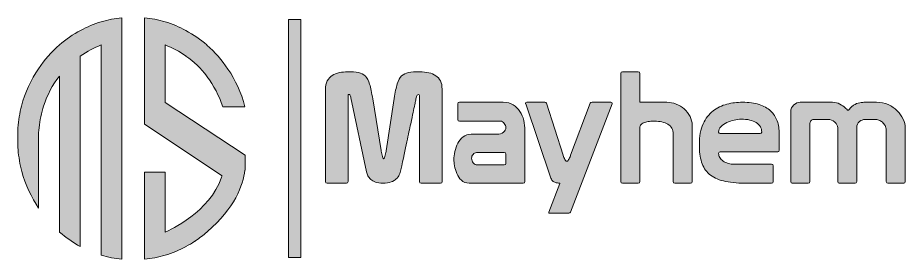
# Model space of a CAD drawing. Extents: x 92 to 728, y -340 to -228.
# Drawn here: x 92 to 502.9, y -340 to -228 of the extents above; entities that cross this region are included whole.
import ezdxf

# ---------------------------------------------------------------- set-up
doc = ezdxf.new("R2010")
doc.units = 0
doc.header["$MEASUREMENT"] = 0
doc.layers.add('Layer 1', color=7, linetype='Continuous', lineweight=0)

# ---------------------------------------------------------------- blocks, each defined once
blk = doc.blocks.new('Block_1')
at = {"layer": 'Layer 1', "true_color": 0x1b1464, "transparency": 33554687}
h = blk.add_hatch(color=179, dxfattribs=at)
h.dxf.hatch_style = 2
edge = h.paths.add_edge_path()
edge.add_spline(control_points=[(121.08, -233.93), (117.59, -235.8), (114.33, -238.06), (111.33, -240.64), (107.64, -243.84), (104.36, -247.55), (101.59, -251.66), (98.1, -256.85), (95.42, -262.68), (93.76, -268.96), (92.9, -272.22), (92.39, -275.6), (92.1, -279.07), (92.01, -280.11), (92, -281.17), (92, -282.24), (92, -282.24), (92, -285.8), (92, -285.8), (92, -286.94), (92.02, -288.06), (92.12, -289.17), (92.42, -292.64), (93.01, -296.02), (93.88, -299.28), (95.55, -305.48), (98.43, -311.25), (101.64, -316.38), (101.64, -316.38), (101.64, -284.32), (101.64, -284.32), (101.64, -284.22), (101.62, -284.12), (101.62, -284.02), (101.62, -283.92), (101.6, -283.82), (101.6, -283.73), (101.61, -282.15), (101.69, -280.6), (101.85, -279.07), (102.2, -275.56), (102.91, -272.18), (103.98, -268.96), (105.66, -263.88), (108.07, -259.21), (111.29, -255.12), (111.29, -255.12), (111.29, -327.4), (111.29, -327.4), (114.5, -329.99), (117.72, -332.24), (120.93, -334.11), (120.93, -334.11), (120.93, -245.8), (120.93, -245.8), (124.15, -243.69), (127.36, -241.96), (130.58, -240.67), (130.58, -240.67), (130.58, -338.12), (130.58, -338.12), (133.79, -339.05), (137.01, -339.68), (140.22, -340), (140.22, -340), (140.22, -228.04), (140.22, -228.04), (137.01, -228.36), (133.79, -228.99), (130.65, -229.93), (127.25, -230.93), (124.17, -232.28), (121.08, -233.93)], knot_values=[0, 0, 0, 0, 1, 1, 1, 2, 2, 2, 3, 3, 3, 4, 4, 4, 5, 5, 5, 6, 6, 6, 7, 7, 7, 8, 8, 8, 9, 9, 9, 10, 10, 10, 11, 11, 11, 12, 12, 12, 13, 13, 13, 14, 14, 14, 15, 15, 15, 16, 16, 16, 17, 17, 17, 18, 18, 18, 19, 19, 19, 20, 20, 20, 21, 21, 21, 22, 22, 22, 23, 23, 23, 24, 24, 24, 24], degree=3, periodic=0)
h = blk.add_hatch(color=179, dxfattribs=at)
h.dxf.hatch_style = 2
edge = h.paths.add_edge_path()
edge.add_spline(control_points=[(160.31, -267.27), (160.31, -267.27), (160.31, -240.67), (160.31, -240.67), (163.53, -241.95), (166.92, -243.69), (169.93, -245.79), (169.93, -245.8), (169.87, -245.8), (169.87, -245.8), (173.55, -248.38), (176.81, -251.52), (179.59, -255.12), (179.59, -255.12), (179.57, -255.29), (179.57, -255.29), (182.73, -259.38), (185.21, -264.23), (186.89, -269.28), (186.89, -269.28), (197.13, -269.28), (197.13, -269.28), (195.46, -262.54), (192.79, -257.01), (189.3, -251.82), (186.53, -247.71), (183.25, -243.92), (179.56, -240.73), (179.56, -240.73), (179.55, -240.68), (179.55, -240.68), (176.56, -238.1), (173.3, -235.82), (169.81, -233.96), (169.81, -233.96), (169.81, -233.95), (169.81, -233.94), (166.72, -232.29), (163.64, -230.94), (160.24, -229.93), (157.1, -229), (153.88, -228.36), (150.67, -228.04), (150.67, -228.04), (150.67, -277.38), (150.67, -277.38), (150.67, -277.38), (186.57, -301.29), (186.57, -301.29), (186.57, -301.29), (186.49, -301.29), (186.49, -301.29), (186.45, -301.51), (186.39, -301.75), (186.34, -301.98), (180.93, -318.09), (162.29, -326.52), (160.47, -327.3), (160.42, -327.33), (160.36, -327.35), (160.31, -327.37), (160.31, -327.37), (160.31, -299.6), (160.31, -299.6), (160.31, -299.6), (150.67, -299.6), (150.67, -299.6), (150.67, -299.6), (150.67, -340), (150.67, -340), (153.88, -339.68), (157.1, -339.05), (160.24, -338.12), (163.64, -337.11), (166.81, -335.76), (169.9, -334.11), (169.9, -334.11), (169.85, -334.11), (169.85, -334.11), (171.25, -333.36), (172.58, -332.53), (173.91, -331.66), (173.91, -331.66), (173.89, -331.69), (173.89, -331.69), (174.02, -331.6), (174.16, -331.51), (174.29, -331.41), (176.13, -330.18), (177.99, -328.85), (179.6, -327.4), (179.6, -327.4), (179.6, -327.4), (179.6, -327.4), (179.6, -327.34), (179.71, -327.14), (179.78, -327.09), (192.49, -316.41), (196.22, -305.5), (197.19, -298.76), (197.19, -298.76), (197.21, -298.76), (197.21, -298.76), (197.21, -298.59), (197.22, -298.41), (197.25, -298.24), (197.25, -298.23), (197.26, -298.23), (197.26, -298.23), (197.25, -298.12), (197.25, -298), (197.25, -297.88), (197.25, -297.88), (197.26, -297.88), (197.28, -297.88), (197.28, -297.88), (197.28, -296.6), (197.28, -296.6), (197.28, -293.53), (197.31, -291.7), (197.31, -291.7), (197.31, -291.7), (160.31, -267.27), (160.31, -267.27)], knot_values=[0, 0, 0, 0, 1, 1, 1, 2, 2, 2, 3, 3, 3, 4, 4, 4, 5, 5, 5, 6, 6, 6, 7, 7, 7, 8, 8, 8, 9, 9, 9, 10, 10, 10, 11, 11, 11, 12, 12, 12, 13, 13, 13, 14, 14, 14, 15, 15, 15, 16, 16, 16, 17, 17, 17, 18, 18, 18, 19, 19, 19, 20, 20, 20, 21, 21, 21, 22, 22, 22, 23, 23, 23, 24, 24, 24, 25, 25, 25, 26, 26, 26, 27, 27, 27, 28, 28, 28, 29, 29, 29, 30, 30, 30, 31, 31, 31, 32, 32, 32, 33, 33, 33, 34, 34, 34, 35, 35, 35, 36, 36, 36, 37, 37, 37, 38, 38, 38, 39, 39, 39, 40, 40, 40, 41, 41, 41, 41], degree=3, periodic=0)
at = {"layer": 'Layer 1'}
for points, knots in [([(121.08, -233.93), (117.59, -235.8), (114.33, -238.06), (111.33, -240.64), (107.64, -243.84), (104.36, -247.55), (101.59, -251.66), (98.1, -256.85), (95.42, -262.68), (93.76, -268.96), (92.9, -272.22), (92.39, -275.6), (92.1, -279.07), (92.01, -280.11), (92, -281.17), (92, -282.24), (92, -282.24), (92, -285.8), (92, -285.8), (92, -286.94), (92.02, -288.06), (92.12, -289.17), (92.42, -292.64), (93.01, -296.02), (93.88, -299.28), (95.55, -305.48), (98.43, -311.25), (101.64, -316.38), (101.64, -316.38), (101.64, -284.32), (101.64, -284.32), (101.64, -284.22), (101.62, -284.12), (101.62, -284.02), (101.62, -283.92), (101.6, -283.82), (101.6, -283.73), (101.61, -282.15), (101.69, -280.6), (101.85, -279.07), (102.2, -275.56), (102.91, -272.18), (103.98, -268.96), (105.66, -263.88), (108.07, -259.21), (111.29, -255.12), (111.29, -255.12), (111.29, -327.4), (111.29, -327.4), (114.5, -329.99), (117.72, -332.24), (120.93, -334.11), (120.93, -334.11), (120.93, -245.8), (120.93, -245.8), (124.15, -243.69), (127.36, -241.96), (130.58, -240.67), (130.58, -240.67), (130.58, -338.12), (130.58, -338.12), (133.79, -339.05), (137.01, -339.68), (140.22, -340), (140.22, -340), (140.22, -228.04), (140.22, -228.04), (137.01, -228.36), (133.79, -228.99), (130.65, -229.93), (127.25, -230.93), (124.17, -232.28), (121.08, -233.93)], [0, 0, 0, 0, 1, 1, 1, 2, 2, 2, 3, 3, 3, 4, 4, 4, 5, 5, 5, 6, 6, 6, 7, 7, 7, 8, 8, 8, 9, 9, 9, 10, 10, 10, 11, 11, 11, 12, 12, 12, 13, 13, 13, 14, 14, 14, 15, 15, 15, 16, 16, 16, 17, 17, 17, 18, 18, 18, 19, 19, 19, 20, 20, 20, 21, 21, 21, 22, 22, 22, 23, 23, 23, 24, 24, 24, 24]), ([(160.31, -267.27), (160.31, -267.27), (160.31, -240.67), (160.31, -240.67), (163.53, -241.95), (166.92, -243.69), (169.93, -245.79), (169.93, -245.8), (169.87, -245.8), (169.87, -245.8), (173.55, -248.38), (176.81, -251.52), (179.59, -255.12), (179.59, -255.12), (179.57, -255.29), (179.57, -255.29), (182.73, -259.38), (185.21, -264.23), (186.89, -269.28), (186.89, -269.28), (197.13, -269.28), (197.13, -269.28), (195.46, -262.54), (192.79, -257.01), (189.3, -251.82), (186.53, -247.71), (183.25, -243.92), (179.56, -240.73), (179.56, -240.73), (179.55, -240.68), (179.55, -240.68), (176.56, -238.1), (173.3, -235.82), (169.81, -233.96), (169.81, -233.96), (169.81, -233.95), (169.81, -233.94), (166.72, -232.29), (163.64, -230.94), (160.24, -229.93), (157.1, -229), (153.88, -228.36), (150.67, -228.04), (150.67, -228.04), (150.67, -277.38), (150.67, -277.38), (150.67, -277.38), (186.57, -301.29), (186.57, -301.29), (186.57, -301.29), (186.49, -301.29), (186.49, -301.29), (186.45, -301.51), (186.39, -301.75), (186.34, -301.98), (180.93, -318.09), (162.29, -326.52), (160.47, -327.3), (160.42, -327.33), (160.36, -327.35), (160.31, -327.37), (160.31, -327.37), (160.31, -299.6), (160.31, -299.6), (160.31, -299.6), (150.67, -299.6), (150.67, -299.6), (150.67, -299.6), (150.67, -340), (150.67, -340), (153.88, -339.68), (157.1, -339.05), (160.24, -338.12), (163.64, -337.11), (166.81, -335.76), (169.9, -334.11), (169.9, -334.11), (169.85, -334.11), (169.85, -334.11), (171.25, -333.36), (172.58, -332.53), (173.91, -331.66), (173.91, -331.66), (173.89, -331.69), (173.89, -331.69), (174.02, -331.6), (174.16, -331.51), (174.29, -331.41), (176.13, -330.18), (177.99, -328.85), (179.6, -327.4), (179.6, -327.4), (179.6, -327.4), (179.6, -327.4), (179.6, -327.34), (179.71, -327.14), (179.78, -327.09), (192.49, -316.41), (196.22, -305.5), (197.19, -298.76), (197.19, -298.76), (197.21, -298.76), (197.21, -298.76), (197.21, -298.59), (197.22, -298.41), (197.25, -298.24), (197.25, -298.23), (197.26, -298.23), (197.26, -298.23), (197.25, -298.12), (197.25, -298), (197.25, -297.88), (197.25, -297.88), (197.26, -297.88), (197.28, -297.88), (197.28, -297.88), (197.28, -296.6), (197.28, -296.6), (197.28, -293.53), (197.31, -291.7), (197.31, -291.7), (197.31, -291.7), (160.31, -267.27), (160.31, -267.27)], [0, 0, 0, 0, 1, 1, 1, 2, 2, 2, 3, 3, 3, 4, 4, 4, 5, 5, 5, 6, 6, 6, 7, 7, 7, 8, 8, 8, 9, 9, 9, 10, 10, 10, 11, 11, 11, 12, 12, 12, 13, 13, 13, 14, 14, 14, 15, 15, 15, 16, 16, 16, 17, 17, 17, 18, 18, 18, 19, 19, 19, 20, 20, 20, 21, 21, 21, 22, 22, 22, 23, 23, 23, 24, 24, 24, 25, 25, 25, 26, 26, 26, 27, 27, 27, 28, 28, 28, 29, 29, 29, 30, 30, 30, 31, 31, 31, 32, 32, 32, 33, 33, 33, 34, 34, 34, 35, 35, 35, 36, 36, 36, 37, 37, 37, 38, 38, 38, 39, 39, 39, 40, 40, 40, 41, 41, 41, 41])]:
    blk.add_open_spline(points, degree=3, knots=knots, dxfattribs=at)
blk = doc.blocks.new('Block_2')
at = {"layer": 'Layer 1', "true_color": 0x1b1464, "transparency": 33554687}
h = blk.add_hatch(color=179, dxfattribs=at)
h.dxf.hatch_style = 2
edge = h.paths.add_edge_path()
edge.add_spline(control_points=[(234.45, -261.31), (234.45, -259.72), (234.74, -258.4), (235.32, -257.35), (235.89, -256.29), (236.66, -255.45), (237.62, -254.83), (238.58, -254.21), (239.67, -253.76), (240.9, -253.5), (242.12, -253.23), (243.38, -253.1), (244.68, -253.1), (246.74, -253.1), (248.42, -253.22), (249.72, -253.46), (251.01, -253.7), (252.08, -254.24), (252.92, -255.08), (253.76, -255.92), (254.42, -257.18), (254.9, -258.86), (255.38, -260.54), (255.86, -262.82), (256.34, -265.7), (256.34, -265.7), (260.23, -289.53), (260.23, -289.53), (260.28, -289.73), (260.34, -290.04), (260.41, -290.47), (260.48, -290.9), (260.58, -291.33), (260.7, -291.76), (260.82, -292.2), (260.94, -292.58), (261.06, -292.92), (261.18, -293.25), (261.29, -293.42), (261.38, -293.42), (261.48, -293.42), (261.6, -293.25), (261.74, -292.92), (261.89, -292.58), (262.01, -292.2), (262.1, -291.76), (262.2, -291.33), (262.29, -290.91), (262.39, -290.5), (262.49, -290.1), (262.53, -289.85), (262.53, -289.75), (262.53, -289.75), (266.28, -265.41), (266.28, -265.41), (266.71, -262.63), (267.18, -260.41), (267.68, -258.75), (268.19, -257.1), (268.86, -255.86), (269.7, -255.04), (270.54, -254.23), (271.63, -253.7), (272.97, -253.46), (274.32, -253.22), (276.04, -253.1), (278.16, -253.1), (281.18, -253.1), (283.65, -253.7), (285.57, -254.9), (287.49, -256.1), (288.45, -258.17), (288.45, -261.09), (288.45, -261.09), (288.45, -304), (288.45, -304), (288.45, -304.48), (288.21, -304.72), (287.73, -304.72), (287.73, -304.72), (278.73, -304.72), (278.73, -304.72), (278.25, -304.72), (278.01, -304.48), (278.01, -304), (278.01, -304), (278.01, -264.76), (278.01, -264.76), (278.01, -264.67), (277.99, -264.47), (277.94, -264.15), (277.89, -263.84), (277.75, -263.68), (277.51, -263.68), (277.27, -263.68), (277.09, -263.77), (276.97, -263.94), (276.85, -264.11), (276.74, -264.29), (276.65, -264.48), (276.6, -264.57), (276.54, -264.79), (276.47, -265.12), (276.39, -265.46), (276.32, -265.82), (276.25, -266.2), (276.18, -266.59), (276.11, -266.97), (276.03, -267.36), (275.96, -267.74), (275.9, -268.03), (275.85, -268.22), (275.57, -269.42), (275.29, -270.68), (275.03, -272), (274.76, -273.32), (274.39, -275.07), (273.91, -277.26), (273.43, -279.44), (272.84, -282.22), (272.15, -285.61), (271.45, -288.99), (270.53, -293.33), (269.37, -298.6), (269.23, -299.37), (268.99, -300.12), (268.65, -300.84), (268.32, -301.56), (267.85, -302.2), (267.25, -302.78), (266.65, -303.36), (265.85, -303.82), (264.84, -304.18), (263.83, -304.54), (262.56, -304.72), (261.02, -304.72), (259.63, -304.72), (258.49, -304.56), (257.6, -304.22), (256.71, -303.88), (255.98, -303.46), (255.41, -302.96), (254.83, -302.46), (254.4, -301.89), (254.11, -301.27), (253.82, -300.65), (253.61, -300.04), (253.46, -299.47), (253.46, -299.47), (246.26, -265.2), (246.26, -265.2), (246.21, -265.1), (246.13, -264.83), (246.01, -264.37), (245.89, -263.91), (245.73, -263.66), (245.54, -263.61), (245.54, -263.61), (245.18, -263.61), (245.18, -263.61), (244.99, -263.61), (244.89, -263.78), (244.89, -264.12), (244.89, -264.12), (244.89, -304), (244.89, -304), (244.89, -304.48), (244.65, -304.72), (244.17, -304.72), (244.17, -304.72), (235.17, -304.72), (235.17, -304.72), (234.69, -304.72), (234.45, -304.48), (234.45, -304), (234.45, -304), (234.45, -261.31), (234.45, -261.31)], knot_values=[0, 0, 0, 0, 1, 1, 1, 2, 2, 2, 3, 3, 3, 4, 4, 4, 5, 5, 5, 6, 6, 6, 7, 7, 7, 8, 8, 8, 9, 9, 9, 10, 10, 10, 11, 11, 11, 12, 12, 12, 13, 13, 13, 14, 14, 14, 15, 15, 15, 16, 16, 16, 17, 17, 17, 18, 18, 18, 19, 19, 19, 20, 20, 20, 21, 21, 21, 22, 22, 22, 23, 23, 23, 24, 24, 24, 25, 25, 25, 26, 26, 26, 27, 27, 27, 28, 28, 28, 29, 29, 29, 30, 30, 30, 31, 31, 31, 32, 32, 32, 33, 33, 33, 34, 34, 34, 35, 35, 35, 36, 36, 36, 37, 37, 37, 38, 38, 38, 39, 39, 39, 40, 40, 40, 41, 41, 41, 42, 42, 42, 43, 43, 43, 44, 44, 44, 45, 45, 45, 46, 46, 46, 47, 47, 47, 48, 48, 48, 49, 49, 49, 50, 50, 50, 51, 51, 51, 52, 52, 52, 53, 53, 53, 54, 54, 54, 55, 55, 55, 56, 56, 56, 57, 57, 57, 58, 58, 58, 59, 59, 59, 59], degree=3, periodic=0)
h = blk.add_hatch(color=179, dxfattribs=at)
h.dxf.hatch_style = 2
edge = h.paths.add_edge_path()
edge.add_spline(control_points=[(392.96, -277.4), (391.3, -276.46), (389.28, -276), (386.88, -276), (386.06, -276), (385.24, -276.03), (384.43, -276.1), (383.61, -276.18), (382.88, -276.32), (382.23, -276.54), (381.58, -276.75), (381.04, -277.08), (380.61, -277.51), (380.18, -277.94), (379.96, -278.49), (379.96, -279.16), (379.96, -279.16), (379.96, -304), (379.96, -304), (379.96, -304.48), (379.72, -304.72), (379.24, -304.72), (379.24, -304.72), (371.9, -304.72), (371.9, -304.72), (371.42, -304.72), (371.18, -304.48), (371.18, -304), (371.18, -304), (371.18, -296.66), (371.18, -296.66), (371.18, -296.66), (371.18, -296.52), (371.18, -296.52), (371.18, -296.52), (371.18, -253.82), (371.18, -253.82), (371.18, -253.34), (371.42, -253.1), (371.9, -253.1), (371.9, -253.1), (379.24, -253.1), (379.24, -253.1), (379.72, -253.1), (379.96, -253.34), (379.96, -253.82), (379.96, -253.82), (379.96, -267.21), (379.96, -267.21), (379.96, -267.21), (392.49, -267.21), (392.49, -267.21), (393.98, -267.21), (395.43, -267.49), (396.85, -268.04), (398.26, -268.59), (399.51, -269.36), (400.59, -270.34), (401.67, -271.33), (402.55, -272.47), (403.22, -273.76), (403.89, -275.06), (404.23, -276.43), (404.23, -277.87), (404.23, -277.87), (404.23, -304), (404.23, -304), (404.23, -304.48), (403.99, -304.72), (403.51, -304.72), (403.51, -304.72), (396.16, -304.72), (396.16, -304.72), (395.68, -304.72), (395.44, -304.48), (395.44, -304), (395.44, -304), (395.44, -281.97), (395.44, -281.97), (395.44, -279.86), (394.62, -278.34), (392.96, -277.4)], knot_values=[0, 0, 0, 0, 1, 1, 1, 2, 2, 2, 3, 3, 3, 4, 4, 4, 5, 5, 5, 6, 6, 6, 7, 7, 7, 8, 8, 8, 9, 9, 9, 10, 10, 10, 11, 11, 11, 12, 12, 12, 13, 13, 13, 14, 14, 14, 15, 15, 15, 16, 16, 16, 17, 17, 17, 18, 18, 18, 19, 19, 19, 20, 20, 20, 21, 21, 21, 22, 22, 22, 23, 23, 23, 24, 24, 24, 25, 25, 25, 26, 26, 26, 27, 27, 27, 27], degree=3, periodic=0)
h = blk.add_hatch(color=179, dxfattribs=at)
h.dxf.hatch_style = 2
edge = h.paths.add_edge_path()
edge.add_spline(control_points=[(317.25, -296.3), (317.73, -296.3), (317.97, -296.06), (317.97, -295.58), (317.97, -295.58), (317.97, -291.26), (317.97, -291.26), (317.97, -290.78), (317.73, -290.54), (317.25, -290.54), (317.25, -290.54), (304.44, -290.54), (304.44, -290.54), (303.76, -290.54), (303.21, -290.82), (302.78, -291.37), (302.35, -291.92), (302.13, -292.53), (302.13, -293.2), (302.13, -294.02), (302.37, -294.74), (302.85, -295.36), (303.33, -295.99), (304, -296.3), (304.87, -296.3), (304.87, -296.3), (317.25, -296.3), (317.25, -296.3)], knot_values=[0, 0, 0, 0, 1, 1, 1, 2, 2, 2, 3, 3, 3, 4, 4, 4, 5, 5, 5, 6, 6, 6, 7, 7, 7, 8, 8, 8, 9, 9, 9, 9], degree=3, periodic=0)
edge = h.paths.add_edge_path()
edge.add_spline(control_points=[(296.45, -267.21), (296.45, -267.21), (316.75, -267.21), (316.75, -267.21), (318.57, -267.21), (320.12, -267.61), (321.39, -268.4), (322.66, -269.19), (323.7, -270.21), (324.49, -271.46), (325.28, -272.71), (325.86, -274.1), (326.22, -275.64), (326.58, -277.17), (326.76, -278.71), (326.76, -280.24), (326.76, -280.24), (326.76, -304), (326.76, -304), (326.76, -304.48), (326.52, -304.72), (326.04, -304.72), (326.04, -304.72), (300.91, -304.72), (300.91, -304.72), (299.47, -304.72), (298.29, -304.28), (297.38, -303.39), (296.47, -302.5), (295.76, -301.46), (295.26, -300.26), (294.75, -299.06), (294.4, -297.86), (294.21, -296.66), (294.02, -295.46), (293.92, -294.55), (293.92, -293.92), (293.92, -292.77), (294.07, -291.5), (294.36, -290.11), (294.64, -288.72), (295.1, -287.43), (295.72, -286.26), (296.35, -285.08), (297.16, -284.09), (298.17, -283.27), (299.18, -282.45), (300.4, -282.04), (301.85, -282.04), (301.85, -282.04), (313.87, -282.04), (313.87, -282.04), (315.12, -282.04), (316.11, -281.75), (316.86, -281.14), (317.6, -280.54), (317.97, -279.84), (317.97, -279.02), (317.97, -278.35), (317.73, -277.68), (317.25, -277), (316.77, -276.33), (316.15, -276), (315.38, -276), (315.38, -276), (296.45, -276), (296.45, -276), (295.96, -276), (295.72, -275.76), (295.72, -275.28), (295.72, -275.28), (295.72, -267.93), (295.72, -267.93), (295.72, -267.45), (295.96, -267.21), (296.45, -267.21)], knot_values=[0, 0, 0, 0, 1, 1, 1, 2, 2, 2, 3, 3, 3, 4, 4, 4, 5, 5, 5, 6, 6, 6, 7, 7, 7, 8, 8, 8, 9, 9, 9, 10, 10, 10, 11, 11, 11, 12, 12, 12, 13, 13, 13, 14, 14, 14, 15, 15, 15, 16, 16, 16, 17, 17, 17, 18, 18, 18, 19, 19, 19, 20, 20, 20, 21, 21, 21, 22, 22, 22, 23, 23, 23, 24, 24, 24, 25, 25, 25, 25], degree=3, periodic=0)
h = blk.add_hatch(color=179, dxfattribs=at)
h.dxf.hatch_style = 2
edge = h.paths.add_edge_path()
edge.add_spline(control_points=[(338.21, -318.69), (337.96, -318.69), (337.84, -318.6), (337.84, -318.4), (337.84, -318.4), (337.84, -318.19), (337.84, -318.19), (337.84, -318.19), (342.88, -304.87), (342.88, -304.87), (342.88, -304.87), (342.88, -304.8), (342.88, -304.8), (342.88, -304.7), (342.72, -304.65), (342.38, -304.65), (342.04, -304.65), (341.66, -304.61), (341.23, -304.51), (340.8, -304.41), (340.35, -304.21), (339.9, -303.9), (339.44, -303.58), (339.09, -303.07), (338.85, -302.35), (338.85, -302.35), (327.19, -268), (327.19, -268), (327.14, -267.96), (327.12, -267.86), (327.12, -267.72), (327.12, -267.38), (327.28, -267.21), (327.62, -267.21), (327.62, -267.21), (335.97, -267.21), (335.97, -267.21), (336.4, -267.21), (336.69, -267.38), (336.84, -267.72), (336.84, -267.72), (344.47, -291.69), (344.47, -291.69), (344.52, -291.84), (344.59, -292.06), (344.68, -292.38), (344.78, -292.69), (344.91, -293), (345.08, -293.31), (345.25, -293.63), (345.43, -293.91), (345.62, -294.18), (345.81, -294.44), (346, -294.57), (346.2, -294.57), (346.39, -294.57), (346.58, -294.45), (346.77, -294.21), (346.96, -293.97), (347.13, -293.7), (347.28, -293.38), (347.42, -293.07), (347.55, -292.76), (347.67, -292.45), (347.79, -292.14), (347.88, -291.91), (347.92, -291.76), (347.92, -291.76), (357.07, -267.64), (357.07, -267.64), (357.16, -267.36), (357.43, -267.21), (357.86, -267.21), (357.86, -267.21), (366.5, -267.21), (366.5, -267.21), (366.98, -267.21), (367.22, -267.38), (367.22, -267.72), (367.22, -267.81), (367.2, -267.91), (367.15, -268), (367.15, -268), (347.92, -318.12), (347.92, -318.12), (347.78, -318.5), (347.4, -318.69), (346.77, -318.69), (346.77, -318.69), (338.21, -318.69), (338.21, -318.69)], knot_values=[0, 0, 0, 0, 1, 1, 1, 2, 2, 2, 3, 3, 3, 4, 4, 4, 5, 5, 5, 6, 6, 6, 7, 7, 7, 8, 8, 8, 9, 9, 9, 10, 10, 10, 11, 11, 11, 12, 12, 12, 13, 13, 13, 14, 14, 14, 15, 15, 15, 16, 16, 16, 17, 17, 17, 18, 18, 18, 19, 19, 19, 20, 20, 20, 21, 21, 21, 22, 22, 22, 23, 23, 23, 24, 24, 24, 25, 25, 25, 26, 26, 26, 27, 27, 27, 28, 28, 28, 29, 29, 29, 30, 30, 30, 30], degree=3, periodic=0)
h = blk.add_hatch(color=179, dxfattribs=at)
h.dxf.hatch_style = 2
edge = h.paths.add_edge_path()
edge.add_spline(control_points=[(435.69, -281.76), (436.17, -281.76), (436.41, -281.52), (436.41, -281.04), (436.41, -279.21), (435.57, -277.76), (433.89, -276.68), (432.21, -275.6), (429.86, -275.06), (426.83, -275.06), (425.87, -275.06), (424.81, -275.2), (423.63, -275.49), (422.45, -275.78), (421.33, -276.18), (420.25, -276.68), (419.17, -277.18), (418.27, -277.81), (417.55, -278.55), (416.83, -279.3), (416.47, -280.13), (416.47, -281.04), (416.47, -281.52), (416.71, -281.76), (417.19, -281.76), (417.19, -281.76), (435.69, -281.76), (435.69, -281.76)], knot_values=[0, 0, 0, 0, 1, 1, 1, 2, 2, 2, 3, 3, 3, 4, 4, 4, 5, 5, 5, 6, 6, 6, 7, 7, 7, 8, 8, 8, 9, 9, 9, 9], degree=3, periodic=0)
edge = h.paths.add_edge_path()
edge.add_spline(control_points=[(416.47, -290.9), (416.47, -291.62), (416.66, -292.28), (417.04, -292.88), (417.43, -293.48), (417.94, -294.01), (418.59, -294.46), (419.24, -294.92), (420.02, -295.28), (420.93, -295.54), (421.84, -295.81), (422.8, -295.94), (423.81, -295.94), (423.81, -295.94), (440.95, -295.94), (440.95, -295.94), (441.43, -295.94), (441.67, -296.18), (441.67, -296.66), (441.67, -296.66), (441.67, -304), (441.67, -304), (441.67, -304.48), (441.43, -304.72), (440.95, -304.72), (440.95, -304.72), (428.78, -304.72), (428.78, -304.72), (424.75, -304.72), (421.37, -304.39), (418.66, -303.72), (415.95, -303.04), (413.77, -301.98), (412.11, -300.51), (410.46, -299.05), (409.28, -297.19), (408.58, -294.93), (407.89, -292.68), (407.54, -289.96), (407.54, -286.8), (407.54, -282.96), (408.13, -279.78), (409.3, -277.26), (410.48, -274.74), (412.01, -272.73), (413.91, -271.24), (415.81, -269.76), (417.94, -268.71), (420.32, -268.11), (422.7, -267.51), (425.08, -267.21), (427.48, -267.21), (430.46, -267.21), (433.03, -267.56), (435.19, -268.26), (437.35, -268.95), (439.12, -269.94), (440.51, -271.21), (441.91, -272.48), (442.93, -274.03), (443.58, -275.85), (444.22, -277.68), (444.55, -279.72), (444.55, -281.97), (444.55, -281.97), (444.55, -289.46), (444.55, -289.46), (444.55, -289.94), (444.31, -290.18), (443.83, -290.18), (443.83, -290.18), (417.19, -290.18), (417.19, -290.18), (416.71, -290.18), (416.47, -290.42), (416.47, -290.9)], knot_values=[0, 0, 0, 0, 1, 1, 1, 2, 2, 2, 3, 3, 3, 4, 4, 4, 5, 5, 5, 6, 6, 6, 7, 7, 7, 8, 8, 8, 9, 9, 9, 10, 10, 10, 11, 11, 11, 12, 12, 12, 13, 13, 13, 14, 14, 14, 15, 15, 15, 16, 16, 16, 17, 17, 17, 18, 18, 18, 19, 19, 19, 20, 20, 20, 21, 21, 21, 22, 22, 22, 23, 23, 23, 24, 24, 24, 25, 25, 25, 25], degree=3, periodic=0)
h = blk.add_hatch(color=179, dxfattribs=at)
h.dxf.hatch_style = 2
edge = h.paths.add_edge_path()
edge.add_spline(control_points=[(449.88, -271.53), (449.88, -270.33), (450.34, -269.31), (451.28, -268.47), (452.21, -267.63), (453.21, -267.21), (454.27, -267.21), (454.27, -267.21), (469.17, -267.21), (469.17, -267.21), (470.42, -267.21), (471.57, -267.5), (472.63, -268.08), (473.68, -268.65), (474.45, -269.18), (474.93, -269.66), (475.17, -269.9), (475.45, -270.18), (475.76, -270.49), (476.07, -270.8), (476.27, -270.96), (476.37, -270.96), (476.47, -270.96), (476.6, -270.87), (476.77, -270.7), (476.93, -270.54), (477.14, -270.31), (477.38, -270.02), (477.62, -269.73), (477.92, -269.42), (478.28, -269.08), (478.64, -268.75), (479.08, -268.46), (479.61, -268.22), (480.57, -267.69), (481.54, -267.39), (482.53, -267.32), (483.51, -267.25), (484.15, -267.21), (484.43, -267.21), (484.43, -267.21), (489.55, -267.21), (489.55, -267.21), (491.51, -267.21), (493.31, -267.58), (494.95, -268.33), (496.58, -269.07), (497.98, -270.02), (499.16, -271.17), (500.33, -272.32), (501.25, -273.61), (501.89, -275.02), (502.54, -276.44), (502.87, -277.82), (502.87, -279.16), (502.87, -279.16), (502.87, -304), (502.87, -304), (502.87, -304.48), (502.63, -304.72), (502.15, -304.72), (502.15, -304.72), (494.88, -304.72), (494.88, -304.72), (494.35, -304.72), (494.08, -304.48), (494.08, -304), (494.08, -304), (494.08, -280.1), (494.08, -280.1), (494.08, -279.33), (493.91, -278.65), (493.58, -278.05), (493.24, -277.45), (492.82, -276.93), (492.32, -276.5), (491.81, -276.07), (491.26, -275.74), (490.66, -275.53), (490.06, -275.31), (489.5, -275.2), (488.97, -275.2), (488.97, -275.2), (484.22, -275.2), (484.22, -275.2), (483.35, -275.2), (482.5, -275.53), (481.66, -276.18), (480.82, -276.82), (480.4, -277.77), (480.4, -279.02), (480.4, -279.02), (480.4, -304), (480.4, -304), (480.4, -304.48), (480.16, -304.72), (479.68, -304.72), (479.68, -304.72), (472.34, -304.72), (472.34, -304.72), (471.86, -304.72), (471.62, -304.48), (471.62, -304), (471.62, -304), (471.62, -279.02), (471.62, -279.02), (471.62, -278.06), (471.15, -277.18), (470.21, -276.39), (469.28, -275.6), (468.26, -275.2), (467.16, -275.2), (467.16, -275.2), (460.53, -275.2), (460.53, -275.2), (460, -275.2), (459.56, -275.42), (459.2, -275.85), (458.84, -276.28), (458.66, -276.79), (458.66, -277.36), (458.66, -277.36), (458.66, -304), (458.66, -304), (458.66, -304.48), (458.42, -304.72), (457.94, -304.72), (457.94, -304.72), (450.59, -304.72), (450.59, -304.72), (450.11, -304.72), (449.88, -304.48), (449.88, -304), (449.88, -304), (449.88, -271.53), (449.88, -271.53)], knot_values=[0, 0, 0, 0, 1, 1, 1, 2, 2, 2, 3, 3, 3, 4, 4, 4, 5, 5, 5, 6, 6, 6, 7, 7, 7, 8, 8, 8, 9, 9, 9, 10, 10, 10, 11, 11, 11, 12, 12, 12, 13, 13, 13, 14, 14, 14, 15, 15, 15, 16, 16, 16, 17, 17, 17, 18, 18, 18, 19, 19, 19, 20, 20, 20, 21, 21, 21, 22, 22, 22, 23, 23, 23, 24, 24, 24, 25, 25, 25, 26, 26, 26, 27, 27, 27, 28, 28, 28, 29, 29, 29, 30, 30, 30, 31, 31, 31, 32, 32, 32, 33, 33, 33, 34, 34, 34, 35, 35, 35, 36, 36, 36, 37, 37, 37, 38, 38, 38, 39, 39, 39, 40, 40, 40, 41, 41, 41, 42, 42, 42, 43, 43, 43, 44, 44, 44, 45, 45, 45, 45], degree=3, periodic=0)
at = {"layer": 'Layer 1'}
for points, knots in [([(234.45, -261.31), (234.45, -259.72), (234.74, -258.4), (235.32, -257.35), (235.89, -256.29), (236.66, -255.45), (237.62, -254.83), (238.58, -254.21), (239.67, -253.76), (240.9, -253.5), (242.12, -253.23), (243.38, -253.1), (244.68, -253.1), (246.74, -253.1), (248.42, -253.22), (249.72, -253.46), (251.01, -253.7), (252.08, -254.24), (252.92, -255.08), (253.76, -255.92), (254.42, -257.18), (254.9, -258.86), (255.38, -260.54), (255.86, -262.82), (256.34, -265.7), (256.34, -265.7), (260.23, -289.53), (260.23, -289.53), (260.28, -289.73), (260.34, -290.04), (260.41, -290.47), (260.48, -290.9), (260.58, -291.33), (260.7, -291.76), (260.82, -292.2), (260.94, -292.58), (261.06, -292.92), (261.18, -293.25), (261.29, -293.42), (261.38, -293.42), (261.48, -293.42), (261.6, -293.25), (261.74, -292.92), (261.89, -292.58), (262.01, -292.2), (262.1, -291.76), (262.2, -291.33), (262.29, -290.91), (262.39, -290.5), (262.49, -290.1), (262.53, -289.85), (262.53, -289.75), (262.53, -289.75), (266.28, -265.41), (266.28, -265.41), (266.71, -262.63), (267.18, -260.41), (267.68, -258.75), (268.19, -257.1), (268.86, -255.86), (269.7, -255.04), (270.54, -254.23), (271.63, -253.7), (272.97, -253.46), (274.32, -253.22), (276.04, -253.1), (278.16, -253.1), (281.18, -253.1), (283.65, -253.7), (285.57, -254.9), (287.49, -256.1), (288.45, -258.17), (288.45, -261.09), (288.45, -261.09), (288.45, -304), (288.45, -304), (288.45, -304.48), (288.21, -304.72), (287.73, -304.72), (287.73, -304.72), (278.73, -304.72), (278.73, -304.72), (278.25, -304.72), (278.01, -304.48), (278.01, -304), (278.01, -304), (278.01, -264.76), (278.01, -264.76), (278.01, -264.67), (277.99, -264.47), (277.94, -264.15), (277.89, -263.84), (277.75, -263.68), (277.51, -263.68), (277.27, -263.68), (277.09, -263.77), (276.97, -263.94), (276.85, -264.11), (276.74, -264.29), (276.65, -264.48), (276.6, -264.57), (276.54, -264.79), (276.47, -265.12), (276.39, -265.46), (276.32, -265.82), (276.25, -266.2), (276.18, -266.59), (276.11, -266.97), (276.03, -267.36), (275.96, -267.74), (275.9, -268.03), (275.85, -268.22), (275.57, -269.42), (275.29, -270.68), (275.03, -272), (274.76, -273.32), (274.39, -275.07), (273.91, -277.26), (273.43, -279.44), (272.84, -282.22), (272.15, -285.61), (271.45, -288.99), (270.53, -293.33), (269.37, -298.6), (269.23, -299.37), (268.99, -300.12), (268.65, -300.84), (268.32, -301.56), (267.85, -302.2), (267.25, -302.78), (266.65, -303.36), (265.85, -303.82), (264.84, -304.18), (263.83, -304.54), (262.56, -304.72), (261.02, -304.72), (259.63, -304.72), (258.49, -304.56), (257.6, -304.22), (256.71, -303.88), (255.98, -303.46), (255.41, -302.96), (254.83, -302.46), (254.4, -301.89), (254.11, -301.27), (253.82, -300.65), (253.61, -300.04), (253.46, -299.47), (253.46, -299.47), (246.26, -265.2), (246.26, -265.2), (246.21, -265.1), (246.13, -264.83), (246.01, -264.37), (245.89, -263.91), (245.73, -263.66), (245.54, -263.61), (245.54, -263.61), (245.18, -263.61), (245.18, -263.61), (244.99, -263.61), (244.89, -263.78), (244.89, -264.12), (244.89, -264.12), (244.89, -304), (244.89, -304), (244.89, -304.48), (244.65, -304.72), (244.17, -304.72), (244.17, -304.72), (235.17, -304.72), (235.17, -304.72), (234.69, -304.72), (234.45, -304.48), (234.45, -304), (234.45, -304), (234.45, -261.31), (234.45, -261.31)], [0, 0, 0, 0, 1, 1, 1, 2, 2, 2, 3, 3, 3, 4, 4, 4, 5, 5, 5, 6, 6, 6, 7, 7, 7, 8, 8, 8, 9, 9, 9, 10, 10, 10, 11, 11, 11, 12, 12, 12, 13, 13, 13, 14, 14, 14, 15, 15, 15, 16, 16, 16, 17, 17, 17, 18, 18, 18, 19, 19, 19, 20, 20, 20, 21, 21, 21, 22, 22, 22, 23, 23, 23, 24, 24, 24, 25, 25, 25, 26, 26, 26, 27, 27, 27, 28, 28, 28, 29, 29, 29, 30, 30, 30, 31, 31, 31, 32, 32, 32, 33, 33, 33, 34, 34, 34, 35, 35, 35, 36, 36, 36, 37, 37, 37, 38, 38, 38, 39, 39, 39, 40, 40, 40, 41, 41, 41, 42, 42, 42, 43, 43, 43, 44, 44, 44, 45, 45, 45, 46, 46, 46, 47, 47, 47, 48, 48, 48, 49, 49, 49, 50, 50, 50, 51, 51, 51, 52, 52, 52, 53, 53, 53, 54, 54, 54, 55, 55, 55, 56, 56, 56, 57, 57, 57, 58, 58, 58, 59, 59, 59, 59]), ([(392.96, -277.4), (391.3, -276.46), (389.28, -276), (386.88, -276), (386.06, -276), (385.24, -276.03), (384.43, -276.1), (383.61, -276.18), (382.88, -276.32), (382.23, -276.54), (381.58, -276.75), (381.04, -277.08), (380.61, -277.51), (380.18, -277.94), (379.96, -278.49), (379.96, -279.16), (379.96, -279.16), (379.96, -304), (379.96, -304), (379.96, -304.48), (379.72, -304.72), (379.24, -304.72), (379.24, -304.72), (371.9, -304.72), (371.9, -304.72), (371.42, -304.72), (371.18, -304.48), (371.18, -304), (371.18, -304), (371.18, -296.66), (371.18, -296.66), (371.18, -296.66), (371.18, -296.52), (371.18, -296.52), (371.18, -296.52), (371.18, -253.82), (371.18, -253.82), (371.18, -253.34), (371.42, -253.1), (371.9, -253.1), (371.9, -253.1), (379.24, -253.1), (379.24, -253.1), (379.72, -253.1), (379.96, -253.34), (379.96, -253.82), (379.96, -253.82), (379.96, -267.21), (379.96, -267.21), (379.96, -267.21), (392.49, -267.21), (392.49, -267.21), (393.98, -267.21), (395.43, -267.49), (396.85, -268.04), (398.26, -268.59), (399.51, -269.36), (400.59, -270.34), (401.67, -271.33), (402.55, -272.47), (403.22, -273.76), (403.89, -275.06), (404.23, -276.43), (404.23, -277.87), (404.23, -277.87), (404.23, -304), (404.23, -304), (404.23, -304.48), (403.99, -304.72), (403.51, -304.72), (403.51, -304.72), (396.16, -304.72), (396.16, -304.72), (395.68, -304.72), (395.44, -304.48), (395.44, -304), (395.44, -304), (395.44, -281.97), (395.44, -281.97), (395.44, -279.86), (394.62, -278.34), (392.96, -277.4)], [0, 0, 0, 0, 1, 1, 1, 2, 2, 2, 3, 3, 3, 4, 4, 4, 5, 5, 5, 6, 6, 6, 7, 7, 7, 8, 8, 8, 9, 9, 9, 10, 10, 10, 11, 11, 11, 12, 12, 12, 13, 13, 13, 14, 14, 14, 15, 15, 15, 16, 16, 16, 17, 17, 17, 18, 18, 18, 19, 19, 19, 20, 20, 20, 21, 21, 21, 22, 22, 22, 23, 23, 23, 24, 24, 24, 25, 25, 25, 26, 26, 26, 27, 27, 27, 27]), ([(296.45, -267.21), (296.45, -267.21), (316.75, -267.21), (316.75, -267.21), (318.57, -267.21), (320.12, -267.61), (321.39, -268.4), (322.66, -269.19), (323.7, -270.21), (324.49, -271.46), (325.28, -272.71), (325.86, -274.1), (326.22, -275.64), (326.58, -277.17), (326.76, -278.71), (326.76, -280.24), (326.76, -280.24), (326.76, -304), (326.76, -304), (326.76, -304.48), (326.52, -304.72), (326.04, -304.72), (326.04, -304.72), (300.91, -304.72), (300.91, -304.72), (299.47, -304.72), (298.29, -304.28), (297.38, -303.39), (296.47, -302.5), (295.76, -301.46), (295.26, -300.26), (294.75, -299.06), (294.4, -297.86), (294.21, -296.66), (294.02, -295.46), (293.92, -294.55), (293.92, -293.92), (293.92, -292.77), (294.07, -291.5), (294.36, -290.11), (294.64, -288.72), (295.1, -287.43), (295.72, -286.26), (296.35, -285.08), (297.16, -284.09), (298.17, -283.27), (299.18, -282.45), (300.4, -282.04), (301.85, -282.04), (301.85, -282.04), (313.87, -282.04), (313.87, -282.04), (315.12, -282.04), (316.11, -281.75), (316.86, -281.14), (317.6, -280.54), (317.97, -279.84), (317.97, -279.02), (317.97, -278.35), (317.73, -277.68), (317.25, -277), (316.77, -276.33), (316.15, -276), (315.38, -276), (315.38, -276), (296.45, -276), (296.45, -276), (295.96, -276), (295.72, -275.76), (295.72, -275.28), (295.72, -275.28), (295.72, -267.93), (295.72, -267.93), (295.72, -267.45), (295.96, -267.21), (296.45, -267.21)], [0, 0, 0, 0, 1, 1, 1, 2, 2, 2, 3, 3, 3, 4, 4, 4, 5, 5, 5, 6, 6, 6, 7, 7, 7, 8, 8, 8, 9, 9, 9, 10, 10, 10, 11, 11, 11, 12, 12, 12, 13, 13, 13, 14, 14, 14, 15, 15, 15, 16, 16, 16, 17, 17, 17, 18, 18, 18, 19, 19, 19, 20, 20, 20, 21, 21, 21, 22, 22, 22, 23, 23, 23, 24, 24, 24, 25, 25, 25, 25]), ([(338.21, -318.69), (337.96, -318.69), (337.84, -318.6), (337.84, -318.4), (337.84, -318.4), (337.84, -318.19), (337.84, -318.19), (337.84, -318.19), (342.88, -304.87), (342.88, -304.87), (342.88, -304.87), (342.88, -304.8), (342.88, -304.8), (342.88, -304.7), (342.72, -304.65), (342.38, -304.65), (342.04, -304.65), (341.66, -304.61), (341.23, -304.51), (340.8, -304.41), (340.35, -304.21), (339.9, -303.9), (339.44, -303.58), (339.09, -303.07), (338.85, -302.35), (338.85, -302.35), (327.19, -268), (327.19, -268), (327.14, -267.96), (327.12, -267.86), (327.12, -267.72), (327.12, -267.38), (327.28, -267.21), (327.62, -267.21), (327.62, -267.21), (335.97, -267.21), (335.97, -267.21), (336.4, -267.21), (336.69, -267.38), (336.84, -267.72), (336.84, -267.72), (344.47, -291.69), (344.47, -291.69), (344.52, -291.84), (344.59, -292.06), (344.68, -292.38), (344.78, -292.69), (344.91, -293), (345.08, -293.31), (345.25, -293.63), (345.43, -293.91), (345.62, -294.18), (345.81, -294.44), (346, -294.57), (346.2, -294.57), (346.39, -294.57), (346.58, -294.45), (346.77, -294.21), (346.96, -293.97), (347.13, -293.7), (347.28, -293.38), (347.42, -293.07), (347.55, -292.76), (347.67, -292.45), (347.79, -292.14), (347.88, -291.91), (347.92, -291.76), (347.92, -291.76), (357.07, -267.64), (357.07, -267.64), (357.16, -267.36), (357.43, -267.21), (357.86, -267.21), (357.86, -267.21), (366.5, -267.21), (366.5, -267.21), (366.98, -267.21), (367.22, -267.38), (367.22, -267.72), (367.22, -267.81), (367.2, -267.91), (367.15, -268), (367.15, -268), (347.92, -318.12), (347.92, -318.12), (347.78, -318.5), (347.4, -318.69), (346.77, -318.69), (346.77, -318.69), (338.21, -318.69), (338.21, -318.69)], [0, 0, 0, 0, 1, 1, 1, 2, 2, 2, 3, 3, 3, 4, 4, 4, 5, 5, 5, 6, 6, 6, 7, 7, 7, 8, 8, 8, 9, 9, 9, 10, 10, 10, 11, 11, 11, 12, 12, 12, 13, 13, 13, 14, 14, 14, 15, 15, 15, 16, 16, 16, 17, 17, 17, 18, 18, 18, 19, 19, 19, 20, 20, 20, 21, 21, 21, 22, 22, 22, 23, 23, 23, 24, 24, 24, 25, 25, 25, 26, 26, 26, 27, 27, 27, 28, 28, 28, 29, 29, 29, 30, 30, 30, 30]), ([(416.47, -290.9), (416.47, -291.62), (416.66, -292.28), (417.04, -292.88), (417.43, -293.48), (417.94, -294.01), (418.59, -294.46), (419.24, -294.92), (420.02, -295.28), (420.93, -295.54), (421.84, -295.81), (422.8, -295.94), (423.81, -295.94), (423.81, -295.94), (440.95, -295.94), (440.95, -295.94), (441.43, -295.94), (441.67, -296.18), (441.67, -296.66), (441.67, -296.66), (441.67, -304), (441.67, -304), (441.67, -304.48), (441.43, -304.72), (440.95, -304.72), (440.95, -304.72), (428.78, -304.72), (428.78, -304.72), (424.75, -304.72), (421.37, -304.39), (418.66, -303.72), (415.95, -303.04), (413.77, -301.98), (412.11, -300.51), (410.46, -299.05), (409.28, -297.19), (408.58, -294.93), (407.89, -292.68), (407.54, -289.96), (407.54, -286.8), (407.54, -282.96), (408.13, -279.78), (409.3, -277.26), (410.48, -274.74), (412.01, -272.73), (413.91, -271.24), (415.81, -269.76), (417.94, -268.71), (420.32, -268.11), (422.7, -267.51), (425.08, -267.21), (427.48, -267.21), (430.46, -267.21), (433.03, -267.56), (435.19, -268.26), (437.35, -268.95), (439.12, -269.94), (440.51, -271.21), (441.91, -272.48), (442.93, -274.03), (443.58, -275.85), (444.22, -277.68), (444.55, -279.72), (444.55, -281.97), (444.55, -281.97), (444.55, -289.46), (444.55, -289.46), (444.55, -289.94), (444.31, -290.18), (443.83, -290.18), (443.83, -290.18), (417.19, -290.18), (417.19, -290.18), (416.71, -290.18), (416.47, -290.42), (416.47, -290.9)], [0, 0, 0, 0, 1, 1, 1, 2, 2, 2, 3, 3, 3, 4, 4, 4, 5, 5, 5, 6, 6, 6, 7, 7, 7, 8, 8, 8, 9, 9, 9, 10, 10, 10, 11, 11, 11, 12, 12, 12, 13, 13, 13, 14, 14, 14, 15, 15, 15, 16, 16, 16, 17, 17, 17, 18, 18, 18, 19, 19, 19, 20, 20, 20, 21, 21, 21, 22, 22, 22, 23, 23, 23, 24, 24, 24, 25, 25, 25, 25]), ([(449.88, -271.53), (449.88, -270.33), (450.34, -269.31), (451.28, -268.47), (452.21, -267.63), (453.21, -267.21), (454.27, -267.21), (454.27, -267.21), (469.17, -267.21), (469.17, -267.21), (470.42, -267.21), (471.57, -267.5), (472.63, -268.08), (473.68, -268.65), (474.45, -269.18), (474.93, -269.66), (475.17, -269.9), (475.45, -270.18), (475.76, -270.49), (476.07, -270.8), (476.27, -270.96), (476.37, -270.96), (476.47, -270.96), (476.6, -270.87), (476.77, -270.7), (476.93, -270.54), (477.14, -270.31), (477.38, -270.02), (477.62, -269.73), (477.92, -269.42), (478.28, -269.08), (478.64, -268.75), (479.08, -268.46), (479.61, -268.22), (480.57, -267.69), (481.54, -267.39), (482.53, -267.32), (483.51, -267.25), (484.15, -267.21), (484.43, -267.21), (484.43, -267.21), (489.55, -267.21), (489.55, -267.21), (491.51, -267.21), (493.31, -267.58), (494.95, -268.33), (496.58, -269.07), (497.98, -270.02), (499.16, -271.17), (500.33, -272.32), (501.25, -273.61), (501.89, -275.02), (502.54, -276.44), (502.87, -277.82), (502.87, -279.16), (502.87, -279.16), (502.87, -304), (502.87, -304), (502.87, -304.48), (502.63, -304.72), (502.15, -304.72), (502.15, -304.72), (494.88, -304.72), (494.88, -304.72), (494.35, -304.72), (494.08, -304.48), (494.08, -304), (494.08, -304), (494.08, -280.1), (494.08, -280.1), (494.08, -279.33), (493.91, -278.65), (493.58, -278.05), (493.24, -277.45), (492.82, -276.93), (492.32, -276.5), (491.81, -276.07), (491.26, -275.74), (490.66, -275.53), (490.06, -275.31), (489.5, -275.2), (488.97, -275.2), (488.97, -275.2), (484.22, -275.2), (484.22, -275.2), (483.35, -275.2), (482.5, -275.53), (481.66, -276.18), (480.82, -276.82), (480.4, -277.77), (480.4, -279.02), (480.4, -279.02), (480.4, -304), (480.4, -304), (480.4, -304.48), (480.16, -304.72), (479.68, -304.72), (479.68, -304.72), (472.34, -304.72), (472.34, -304.72), (471.86, -304.72), (471.62, -304.48), (471.62, -304), (471.62, -304), (471.62, -279.02), (471.62, -279.02), (471.62, -278.06), (471.15, -277.18), (470.21, -276.39), (469.28, -275.6), (468.26, -275.2), (467.16, -275.2), (467.16, -275.2), (460.53, -275.2), (460.53, -275.2), (460, -275.2), (459.56, -275.42), (459.2, -275.85), (458.84, -276.28), (458.66, -276.79), (458.66, -277.36), (458.66, -277.36), (458.66, -304), (458.66, -304), (458.66, -304.48), (458.42, -304.72), (457.94, -304.72), (457.94, -304.72), (450.59, -304.72), (450.59, -304.72), (450.11, -304.72), (449.88, -304.48), (449.88, -304), (449.88, -304), (449.88, -271.53), (449.88, -271.53)], [0, 0, 0, 0, 1, 1, 1, 2, 2, 2, 3, 3, 3, 4, 4, 4, 5, 5, 5, 6, 6, 6, 7, 7, 7, 8, 8, 8, 9, 9, 9, 10, 10, 10, 11, 11, 11, 12, 12, 12, 13, 13, 13, 14, 14, 14, 15, 15, 15, 16, 16, 16, 17, 17, 17, 18, 18, 18, 19, 19, 19, 20, 20, 20, 21, 21, 21, 22, 22, 22, 23, 23, 23, 24, 24, 24, 25, 25, 25, 26, 26, 26, 27, 27, 27, 28, 28, 28, 29, 29, 29, 30, 30, 30, 31, 31, 31, 32, 32, 32, 33, 33, 33, 34, 34, 34, 35, 35, 35, 36, 36, 36, 37, 37, 37, 38, 38, 38, 39, 39, 39, 40, 40, 40, 41, 41, 41, 42, 42, 42, 43, 43, 43, 44, 44, 44, 45, 45, 45, 45]), ([(435.69, -281.76), (436.17, -281.76), (436.41, -281.52), (436.41, -281.04), (436.41, -279.21), (435.57, -277.76), (433.89, -276.68), (432.21, -275.6), (429.86, -275.06), (426.83, -275.06), (425.87, -275.06), (424.81, -275.2), (423.63, -275.49), (422.45, -275.78), (421.33, -276.18), (420.25, -276.68), (419.17, -277.18), (418.27, -277.81), (417.55, -278.55), (416.83, -279.3), (416.47, -280.13), (416.47, -281.04), (416.47, -281.52), (416.71, -281.76), (417.19, -281.76), (417.19, -281.76), (435.69, -281.76), (435.69, -281.76)], [0, 0, 0, 0, 1, 1, 1, 2, 2, 2, 3, 3, 3, 4, 4, 4, 5, 5, 5, 6, 6, 6, 7, 7, 7, 8, 8, 8, 9, 9, 9, 9]), ([(317.25, -296.3), (317.73, -296.3), (317.97, -296.06), (317.97, -295.58), (317.97, -295.58), (317.97, -291.26), (317.97, -291.26), (317.97, -290.78), (317.73, -290.54), (317.25, -290.54), (317.25, -290.54), (304.44, -290.54), (304.44, -290.54), (303.76, -290.54), (303.21, -290.82), (302.78, -291.37), (302.35, -291.92), (302.13, -292.53), (302.13, -293.2), (302.13, -294.02), (302.37, -294.74), (302.85, -295.36), (303.33, -295.99), (304, -296.3), (304.87, -296.3), (304.87, -296.3), (317.25, -296.3), (317.25, -296.3)], [0, 0, 0, 0, 1, 1, 1, 2, 2, 2, 3, 3, 3, 4, 4, 4, 5, 5, 5, 6, 6, 6, 7, 7, 7, 8, 8, 8, 9, 9, 9, 9])]:
    blk.add_open_spline(points, degree=3, knots=knots, dxfattribs=at)
blk = doc.blocks.new('Block_0')
at = {"layer": 'Layer 1', "true_color": 0x1b1464, "transparency": 33554687}
h = blk.add_hatch(color=179, dxfattribs=at)
h.dxf.hatch_style = 2
h.paths.add_polyline_path([(223, -339.19), (217.37, -339.19), (217.37, -228.85), (223, -228.85)])
at = {"layer": 'Layer 1'}
blk.add_lwpolyline([(223, -339.19), (217.37, -339.19), (217.37, -228.85), (223, -228.85)], close=True, dxfattribs=at)
for name in ['Block_1', 'Block_2']:
    blk.add_blockref(name, (0, 0), dxfattribs=at)

msp = doc.modelspace()

# ---------------------------------------------------------------- block references
at = {"layer": 'Layer 1'}
msp.add_blockref('Block_0', (0, 0), dxfattribs=at)

doc.saveas('drawing.dxf')
